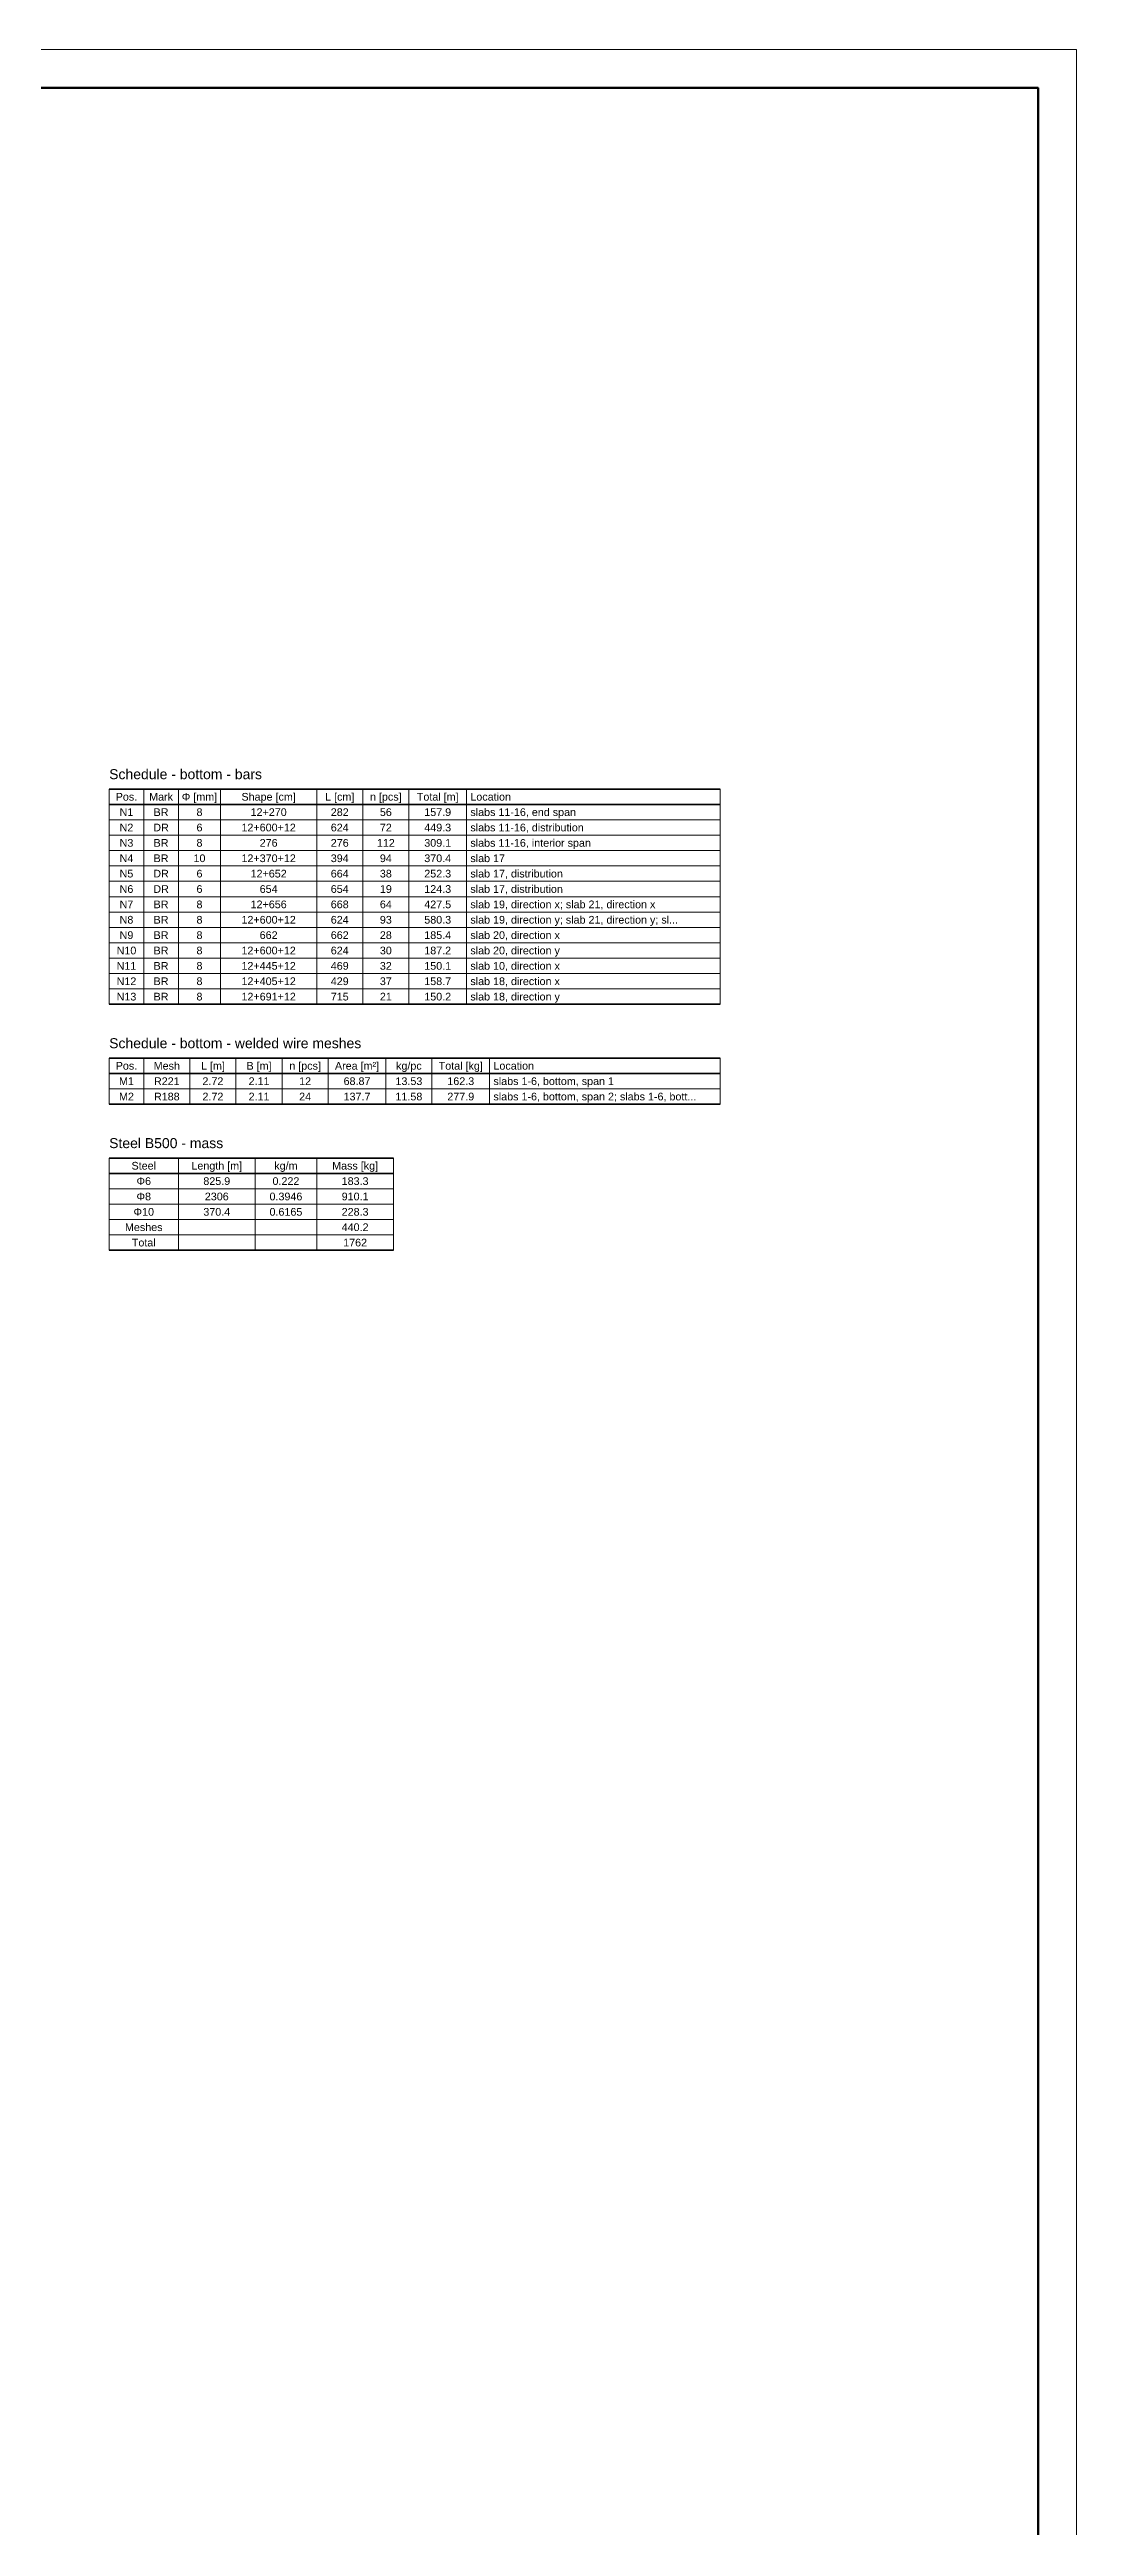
# Model space of a CAD drawing. Header units: millimetres. Extents: x -455 to 11942, y -2742 to 3320.
# Drawn here: x 4158 to 5494, y 98 to 3320 of the extents above; entities that cross this region are included whole.
import ezdxf
from ezdxf.enums import TextEntityAlignment as Align

# ---------------------------------------------------------------- set-up
doc = ezdxf.new("R2010")
doc.units = ezdxf.units.MM
doc.layers.add('R-TABLE', color=7, linetype='Continuous', lineweight=18)
doc.layers.add('SHEET', color=7, linetype='Continuous', lineweight=35)
doc.styles.add('RC_TEXT', font='arial.ttf')

msp = doc.modelspace()

# ---------------------------------------------------------------- linework, layer by layer
at = {"layer": 'R-TABLE', "lineweight": 35}
for p, q in [((4235.4, 2358.1), (5030.4, 2358.1)), ((4235.4, 2338.1), (5030.4, 2338.1)), ((4235.4, 2078.1), (5030.4, 2078.1)), ((4235.4, 2008.1), (5030.4, 2008.1)), ((4235.4, 1988.1), (5030.4, 1988.1)), ((4235.4, 1948.1), (5030.4, 1948.1)), ((4235.4, 1878.1), (4605.4, 1878.1)), ((4235.4, 1858.1), (4605.4, 1858.1)), ((4235.4, 1758.1), (4605.4, 1758.1))]:
    msp.add_line(p, q, dxfattribs=at)
at = {"layer": 'R-TABLE'}
for p, q in [((4235.4, 2358.1), (4235.4, 2078.1)), ((4280.4, 2358.1), (4280.4, 2078.1)), ((4325.4, 2358.1), (4325.4, 2078.1)), ((4380.4, 2358.1), (4380.4, 2078.1)), ((4505.4, 2358.1), (4505.4, 2078.1)), ((4565.4, 2358.1), (4565.4, 2078.1)), ((4625.4, 2358.1), (4625.4, 2078.1)), ((4700.4, 2358.1), (4700.4, 2078.1)), ((5030.4, 2358.1), (5030.4, 2078.1)), ((4235.4, 2008.1), (4235.4, 1948.1)), ((4280.4, 2008.1), (4280.4, 1948.1)), ((4340.4, 2008.1), (4340.4, 1948.1)), ((4400.4, 2008.1), (4400.4, 1948.1)), ((4460.4, 2008.1), (4460.4, 1948.1)), ((4520.4, 2008.1), (4520.4, 1948.1)), ((4595.4, 2008.1), (4595.4, 1948.1)), ((4655.4, 2008.1), (4655.4, 1948.1)), ((4730.4, 2008.1), (4730.4, 1948.1)), ((5030.4, 2008.1), (5030.4, 1948.1)), ((4235.4, 1878.1), (4235.4, 1758.1)), ((4325.4, 1878.1), (4325.4, 1758.1)), ((4425.4, 1878.1), (4425.4, 1758.1)), ((4505.4, 1878.1), (4505.4, 1758.1)), ((4605.4, 1878.1), (4605.4, 1758.1))]:
    msp.add_line(p, q, dxfattribs=at)
at = {"layer": 'R-TABLE', "lineweight": 13}
for p, q in [((4235.4, 2318.1), (5030.4, 2318.1)), ((4235.4, 2298.1), (5030.4, 2298.1)), ((4235.4, 2278.1), (5030.4, 2278.1)), ((4235.4, 2258.1), (5030.4, 2258.1)), ((4235.4, 2238.1), (5030.4, 2238.1)), ((4235.4, 2218.1), (5030.4, 2218.1)), ((4235.4, 2198.1), (5030.4, 2198.1)), ((4235.4, 2178.1), (5030.4, 2178.1)), ((4235.4, 2158.1), (5030.4, 2158.1)), ((4235.4, 2138.1), (5030.4, 2138.1)), ((4235.4, 2118.1), (5030.4, 2118.1)), ((4235.4, 2098.1), (5030.4, 2098.1)), ((4235.4, 1968.1), (5030.4, 1968.1)), ((4235.4, 1838.1), (4605.4, 1838.1)), ((4235.4, 1818.1), (4605.4, 1818.1)), ((4235.4, 1798.1), (4605.4, 1798.1)), ((4235.4, 1778.1), (4605.4, 1778.1))]:
    msp.add_line(p, q, dxfattribs=at)
at = {"layer": 'SHEET', "color": 7, "lineweight": 13}
msp.add_lwpolyline([(-450.93, -884.77), (5494.07, -884.77), (5494.07, 3320.23), (-450.93, 3320.23)], close=True, dxfattribs=at)
at = {"layer": 'SHEET', "color": 7, "lineweight": 50}
msp.add_lwpolyline([(-350.93, -834.77), (5444.07, -834.77), (5444.07, 3270.23), (-350.93, 3270.23)], close=True, dxfattribs=at)

# ---------------------------------------------------------------- texts
at = {"layer": 'R-TABLE', "style": 'RC_TEXT'}
for s, p in [('Schedule - bottom - bars', (4235.4, 2367.1)), ('Schedule - bottom - welded wire meshes', (4235.4, 2017.1)), ('Steel B500 - mass', (4235.4, 1887.1))]:
    msp.add_text(s, height=13, dxfattribs=at).set_placement(p, align=Align.BOTTOM_LEFT)
for s, p in [('Pos.', (4257.9, 2348.1)), ('Mark', (4302.9, 2348.1)), ('Φ [mm]', (4352.9, 2348.1)), ('Shape [cm]', (4442.9, 2348.1)), ('L [cm]', (4535.4, 2348.1)), ('n [pcs]', (4595.4, 2348.1)), ('Total [m]', (4662.9, 2348.1)), ('N1', (4257.9, 2328.1)), ('BR', (4302.9, 2328.1)), ('8', (4352.9, 2328.1)), ('12+270', (4442.9, 2328.1)), ('282', (4535.4, 2328.1)), ('56', (4595.4, 2328.1)), ('157.9', (4662.9, 2328.1)), ('N2', (4257.9, 2308.1)), ('N3', (4257.9, 2288.1)), ('DR', (4302.9, 2308.1)), ('BR', (4302.9, 2288.1)), ('8', (4352.9, 2288.1)), ('6', (4352.9, 2308.1)), ('12+600+12', (4442.9, 2308.1)), ('276', (4442.9, 2288.1)), ('276', (4535.4, 2288.1)), ('624', (4535.4, 2308.1)), ('112', (4595.4, 2288.1)), ('72', (4595.4, 2308.1)), ('449.3', (4662.9, 2308.1)), ('309.1', (4662.9, 2288.1)), ('N4', (4257.9, 2268.1)), ('BR', (4302.9, 2268.1)), ('10', (4352.9, 2268.1)), ('12+370+12', (4442.9, 2268.1)), ('394', (4535.4, 2268.1)), ('94', (4595.4, 2268.1)), ('370.4', (4662.9, 2268.1)), ('N5', (4257.9, 2248.1)), ('N6', (4257.9, 2228.1)), ('DR', (4302.9, 2248.1)), ('DR', (4302.9, 2228.1)), ('6', (4352.9, 2248.1)), ('6', (4352.9, 2228.1)), ('12+652', (4442.9, 2248.1)), ('654', (4442.9, 2228.1)), ('664', (4535.4, 2248.1)), ('654', (4535.4, 2228.1)), ('38', (4595.4, 2248.1)), ('19', (4595.4, 2228.1)), ('252.3', (4662.9, 2248.1)), ('124.3', (4662.9, 2228.1)), ('N7', (4257.9, 2208.1)), ('N8', (4257.9, 2188.1)), ('BR', (4302.9, 2208.1)), ('BR', (4302.9, 2188.1)), ('8', (4352.9, 2208.1)), ('8', (4352.9, 2188.1)), ('12+600+12', (4442.9, 2188.1)), ('12+656', (4442.9, 2208.1)), ('668', (4535.4, 2208.1)), ('624', (4535.4, 2188.1)), ('93', (4595.4, 2188.1)), ('64', (4595.4, 2208.1)), ('427.5', (4662.9, 2208.1)), ('580.3', (4662.9, 2188.1)), ('N9', (4257.9, 2168.1)), ('BR', (4302.9, 2168.1)), ('8', (4352.9, 2168.1)), ('662', (4442.9, 2168.1)), ('662', (4535.4, 2168.1)), ('28', (4595.4, 2168.1)), ('185.4', (4662.9, 2168.1)), ('N10', (4257.9, 2148.1)), ('N11', (4257.9, 2128.1)), ('BR', (4302.9, 2148.1)), ('BR', (4302.9, 2128.1)), ('8', (4352.9, 2148.1)), ('8', (4352.9, 2128.1)), ('12+600+12', (4442.9, 2148.1)), ('12+445+12', (4442.9, 2128.1)), ('469', (4535.4, 2128.1)), ('624', (4535.4, 2148.1)), ('30', (4595.4, 2148.1)), ('32', (4595.4, 2128.1)), ('187.2', (4662.9, 2148.1)), ('150.1', (4662.9, 2128.1)), ('N12', (4257.9, 2108.1)), ('BR', (4302.9, 2108.1)), ('8', (4352.9, 2108.1)), ('12+405+12', (4442.9, 2108.1)), ('429', (4535.4, 2108.1)), ('37', (4595.4, 2108.1)), ('158.7', (4662.9, 2108.1)), ('N13', (4257.9, 2088.1)), ('BR', (4302.9, 2088.1)), ('8', (4352.9, 2088.1)), ('12+691+12', (4442.9, 2088.1)), ('715', (4535.4, 2088.1)), ('21', (4595.4, 2088.1)), ('150.2', (4662.9, 2088.1)), ('Pos.', (4257.9, 1998.1)), ('Mesh', (4310.4, 1998.1)), ('L [m]', (4370.4, 1998.1)), ('B [m]', (4430.4, 1998.1)), ('n [pcs]', (4490.4, 1998.1)), ('Area [m²]', (4557.9, 1998.1)), ('kg/pc', (4625.4, 1998.1)), ('Total [kg]', (4692.9, 1998.1)), ('M1', (4257.9, 1978.1)), ('R221', (4310.4, 1978.1)), ('2.72', (4370.4, 1978.1)), ('2.11', (4430.4, 1978.1)), ('12', (4490.4, 1978.1)), ('68.87', (4557.9, 1978.1)), ('13.53', (4625.4, 1978.1)), ('162.3', (4692.9, 1978.1)), ('M2', (4257.9, 1958.1)), ('R188', (4310.4, 1958.1)), ('2.72', (4370.4, 1958.1)), ('2.11', (4430.4, 1958.1)), ('24', (4490.4, 1958.1)), ('137.7', (4557.9, 1958.1)), ('11.58', (4625.4, 1958.1)), ('277.9', (4692.9, 1958.1)), ('Steel', (4280.4, 1868.1)), ('Length [m]', (4375.4, 1868.1)), ('kg/m', (4465.4, 1868.1)), ('Mass [kg]', (4555.4, 1868.1)), ('Φ6', (4280.4, 1848.1)), ('825.9', (4375.4, 1848.1)), ('0.222', (4465.4, 1848.1)), ('183.3', (4555.4, 1848.1)), ('Φ10', (4280.4, 1808.1)), ('Φ8', (4280.4, 1828.1)), ('370.4', (4375.4, 1808.1)), ('2306', (4375.4, 1828.1)), ('0.3946', (4465.4, 1828.1)), ('0.6165', (4465.4, 1808.1)), ('910.1', (4555.4, 1828.1)), ('228.3', (4555.4, 1808.1)), ('Meshes', (4280.4, 1788.1)), ('Total', (4280.4, 1768.1)), ('440.2', (4555.4, 1788.1)), ('1762', (4555.4, 1768.1))]:
    msp.add_text(s, height=10, dxfattribs=at).set_placement(p, align=Align.MIDDLE_CENTER)
for s, p in [('Location', (4705.4, 2348.1)), ('slabs 11-16, end span', (4705.4, 2328.1)), ('slabs 11-16, distribution', (4705.4, 2308.1)), ('slabs 11-16, interior span', (4705.4, 2288.1)), ('slab 17', (4705.4, 2268.1)), ('slab 17, distribution', (4705.4, 2248.1)), ('slab 17, distribution', (4705.4, 2228.1)), ('slab 19, direction x; slab 21, direction x', (4705.4, 2208.1)), ('slab 19, direction y; slab 21, direction y; sl...', (4705.4, 2188.1)), ('slab 20, direction x', (4705.4, 2168.1)), ('slab 20, direction y', (4705.4, 2148.1)), ('slab 10, direction x', (4705.4, 2128.1)), ('slab 18, direction x', (4705.4, 2108.1)), ('slab 18, direction y', (4705.4, 2088.1)), ('Location', (4735.4, 1998.1)), ('slabs 1-6, bottom, span 1', (4735.4, 1978.1)), ('slabs 1-6, bottom, span 2; slabs 1-6, bott...', (4735.4, 1958.1))]:
    msp.add_text(s, height=10, dxfattribs=at).set_placement(p, align=Align.MIDDLE_LEFT)

doc.saveas('drawing.dxf')
